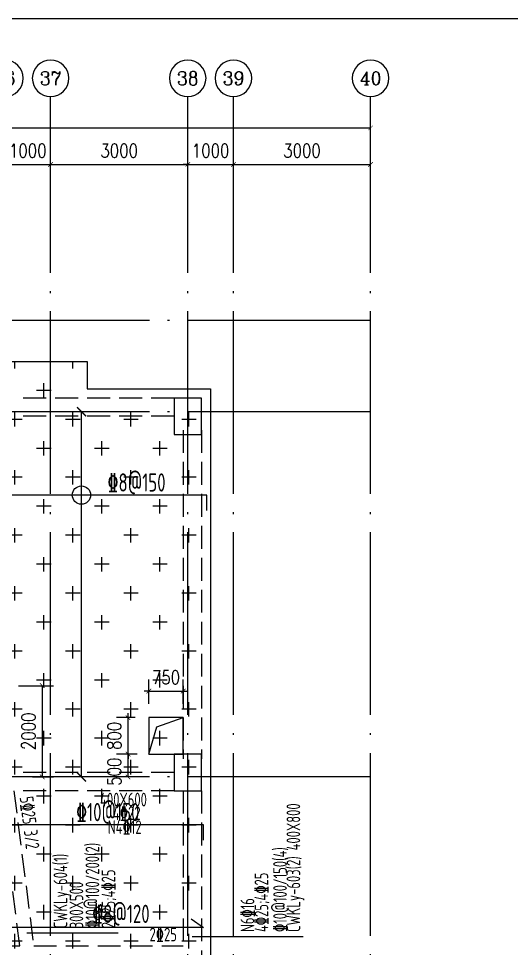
# Model space of a CAD drawing. Header units: millimetres. Extents: x 2998490 to 15040601, y 444546 to 7822218.
# Drawn here: x 14687567 to 14698348, y 7507447 to 7527814 of the extents above; entities that cross this region are included whole.
import ezdxf
from ezdxf.enums import TextEntityAlignment as Align

# ---------------------------------------------------------------- set-up
doc = ezdxf.new("R2010")
doc.units = ezdxf.units.MM
doc.header["$LTSCALE"] = 2000
doc.linetypes.add('DASH', pattern=[0.35, 0.25, -0.1])
doc.linetypes.add('DOTE', pattern=[2.42, 2, -0.2, 0.02, -0.2])
for name, color, linetype in [('3-AXIS', 3, 'Continuous'), ('3-AXIS_TEXT', 7, 'Continuous'), ('3-ban', 84, 'Continuous'), ('3-ban-hatch', 9, 'Continuous'), ('3-ban-rein', 1, 'Continuous'), ('3-column-DOWN', 232, 'Continuous'), ('3-liang-rein-X', 54, 'Continuous'), ('3-liang-rein-Y', 130, 'Continuous'), ('3-liang-R截面-X', 50, 'Continuous'), ('3-liang-R截面-Y', 70, 'Continuous'), ('3-liang-s-1', 44, 'Continuous'), ('3-liang-xu', 120, 'DASH'), ('AXIS', 3, 'Continuous'), ('AXIS_TEXT', 7, 'Continuous'), ('图框', 7, 'Continuous')]:
    doc.layers.add(name, color=color, linetype=linetype)
doc.styles.add('_TCH_AXIS', font='COMPLEX', dxfattribs={"bigfont": 'GBCBIG'})
doc.styles.add('COMPLEX', font='COMPLEX')
doc.styles.add('DIM_FONT', font='SIMPLEX', dxfattribs={"width": 0.8, "bigfont": 'HZTXT'})
doc.styles.add('TSSD_Rein', font='Tssdeng.shx', dxfattribs={"width": 0.7, "bigfont": 'hztxt.shx'})
doc.dimstyles.new('DIMN100', dxfattribs={"dimtxt": 300, "dimasz": 100, "dimexe": 250, "dimexo": 300, "dimgap": 150, "dimtad": 1, "dimdec": 0, "dimzin": 0, "dimdsep": 46, "dimtxsty": 'DIM_FONT', "dimblk": 'ARCHTICK', "dimcen": 0.09, "dimclrt": 7, "dimazin": 2, "dimtfac": 1, "dimtdec": 0, "dimtix": 1, "dimtmove": 2, "dimatfit": 3, "dimldrblk": 'ARCHTICK', "dimfxl": 0, "dimtolj": 1, "dimtzin": 0, "dimarcsym": 0})

# ---------------------------------------------------------------- blocks, each defined once
blk = doc.blocks.new('_ArchTick')
at = {"color": 0, "linetype": 'ByBlock', "const_width": 0.15}
blk.add_lwpolyline([(-0.5, -0.5), (0.5, 0.5)], dxfattribs=at)
blk = doc.blocks.new('*D337')
at = {"layer": 'AXIS', "color": 0, "lineweight": -2}
for p, q in [((14687267, 7524017), (14687267, 7524869)), ((14688266, 7524017), (14688266, 7524869)), ((14687267, 7524619), (14687167, 7524619)), ((14687267, 7524619), (14688266, 7524619)), ((14688266, 7524619), (14688366, 7524619))]:
    blk.add_line(p, q, dxfattribs=at)
at = {"layer": 'Defpoints', "color": 0}
for p in [(14688266, 7524619), (14687267, 7523717), (14688266, 7523717)]:
    blk.add_point(p, dxfattribs=at)
at = {"layer": 'AXIS', "color": 0, "lineweight": -2, "xscale": 100, "yscale": 100, "zscale": 100}
blk.add_blockref('_ArchTick', (14687267, 7524619), dxfattribs=at)
at = {"layer": 'AXIS', "color": 0, "lineweight": -2, "xscale": 100, "yscale": 100, "zscale": 100, "rotation": 180}
blk.add_blockref('_ArchTick', (14688266, 7524619), dxfattribs=at)
at = {"layer": 'AXIS', "color": 7, "insert": (14687767, 7524919), "char_height": 300, "attachment_point": 5, "style": 'DIM_FONT'}
blk.add_mtext('\\A1;1000', dxfattribs=at)
blk = doc.blocks.new('*D338')
at = {"layer": 'AXIS', "color": 0, "lineweight": -2}
for p, q in [((14688266, 7524017), (14688266, 7524869)), ((14691267, 7524017), (14691267, 7524869)), ((14688266, 7524619), (14691267, 7524619))]:
    blk.add_line(p, q, dxfattribs=at)
at = {"layer": 'Defpoints', "color": 0}
for p in [(14691267, 7524619), (14688266, 7523717), (14691267, 7523717)]:
    blk.add_point(p, dxfattribs=at)
at = {"layer": 'AXIS', "color": 0, "lineweight": -2, "xscale": 100, "yscale": 100, "zscale": 100, "rotation": 180}
blk.add_blockref('_ArchTick', (14688266, 7524619), dxfattribs=at)
at = {"layer": 'AXIS', "color": 0, "lineweight": -2, "xscale": 100, "yscale": 100, "zscale": 100}
blk.add_blockref('_ArchTick', (14691267, 7524619), dxfattribs=at)
at = {"layer": 'AXIS', "color": 7, "insert": (14689767, 7524919), "char_height": 300, "attachment_point": 5, "style": 'DIM_FONT'}
blk.add_mtext('\\A1;3000', dxfattribs=at)
blk = doc.blocks.new('*D339')
at = {"layer": 'AXIS', "color": 0, "lineweight": -2}
for p, q in [((14691267, 7524017), (14691267, 7524869)), ((14692267, 7524017), (14692267, 7524869)), ((14691267, 7524619), (14691167, 7524619)), ((14691267, 7524619), (14692267, 7524619)), ((14692267, 7524619), (14692367, 7524619))]:
    blk.add_line(p, q, dxfattribs=at)
at = {"layer": 'Defpoints', "color": 0}
for p in [(14692267, 7524619), (14691267, 7523717), (14692267, 7523717)]:
    blk.add_point(p, dxfattribs=at)
at = {"layer": 'AXIS', "color": 0, "lineweight": -2, "xscale": 100, "yscale": 100, "zscale": 100}
blk.add_blockref('_ArchTick', (14691267, 7524619), dxfattribs=at)
at = {"layer": 'AXIS', "color": 0, "lineweight": -2, "xscale": 100, "yscale": 100, "zscale": 100, "rotation": 180}
blk.add_blockref('_ArchTick', (14692267, 7524619), dxfattribs=at)
at = {"layer": 'AXIS', "color": 7, "insert": (14691767, 7524919), "char_height": 300, "attachment_point": 5, "style": 'DIM_FONT'}
blk.add_mtext('\\A1;1000', dxfattribs=at)
blk = doc.blocks.new('*D340')
at = {"layer": 'AXIS', "color": 0, "lineweight": -2}
for p, q in [((14692267, 7524017), (14692267, 7524869)), ((14695267, 7524017), (14695267, 7524869)), ((14692267, 7524619), (14695267, 7524619))]:
    blk.add_line(p, q, dxfattribs=at)
at = {"layer": 'Defpoints', "color": 0}
for p in [(14695267, 7524619), (14692267, 7523717), (14695267, 7523717)]:
    blk.add_point(p, dxfattribs=at)
at = {"layer": 'AXIS', "color": 0, "lineweight": -2, "xscale": 100, "yscale": 100, "zscale": 100, "rotation": 180}
blk.add_blockref('_ArchTick', (14692267, 7524619), dxfattribs=at)
at = {"layer": 'AXIS', "color": 0, "lineweight": -2, "xscale": 100, "yscale": 100, "zscale": 100}
blk.add_blockref('_ArchTick', (14695267, 7524619), dxfattribs=at)
at = {"layer": 'AXIS', "color": 7, "insert": (14693767, 7524919), "char_height": 300, "attachment_point": 5, "style": 'DIM_FONT'}
blk.add_mtext('\\A1;3000', dxfattribs=at)
blk = doc.blocks.new('*D341')
at = {"layer": 'AXIS', "color": 0, "lineweight": -2}
for p, q in [((14619017, 7523217), (14619017, 7525669)), ((14695267, 7523217), (14695267, 7525669)), ((14619017, 7525419), (14695267, 7525419))]:
    blk.add_line(p, q, dxfattribs=at)
at = {"layer": 'Defpoints', "color": 0}
for p in [(14695267, 7525419), (14619017, 7522917), (14695267, 7522917)]:
    blk.add_point(p, dxfattribs=at)
at = {"layer": 'AXIS', "color": 0, "lineweight": -2, "xscale": 100, "yscale": 100, "zscale": 100, "rotation": 180}
blk.add_blockref('_ArchTick', (14619017, 7525419), dxfattribs=at)
at = {"layer": 'AXIS', "color": 0, "lineweight": -2, "xscale": 100, "yscale": 100, "zscale": 100}
blk.add_blockref('_ArchTick', (14695267, 7525419), dxfattribs=at)
at = {"layer": 'AXIS', "color": 7, "insert": (14661202, 7525719), "char_height": 300, "attachment_point": 5, "style": 'DIM_FONT'}
blk.add_mtext('\\A1;76250', dxfattribs=at)
blk = doc.blocks.new('_AXISO')
blk.add_circle((0, 0), 0.5)
at = {"layer": '3-AXIS_TEXT', "style": 'COMPLEX', "width": 1.041667}
blk.add_attdef('A', text='', height=0.56, dxfattribs=at).set_placement((-0.25, -0.28), (0.25, -0.28), align=Align.FIT)
blk = doc.blocks.new('*D838')
at = {"layer": '3-ban', "color": 0, "lineweight": -2}
for p, q in [((14689910, 7519202), (14688442, 7519202)), ((14688942, 7511202), (14688942, 7519202)), ((14689910, 7511202), (14688442, 7511202))]:
    blk.add_line(p, q, dxfattribs=at)
at = {"layer": 'Defpoints', "color": 0}
for p in [(14688942, 7519202), (14690510, 7519202), (14690510, 7511202)]:
    blk.add_point(p, dxfattribs=at)
at = {"layer": '3-ban', "color": 0, "lineweight": -2, "xscale": 200, "yscale": 200, "zscale": 200}
for p, rotation in [((14688942, 7519202), 90), ((14688942, 7511202), 270)]:
    blk.add_blockref('_ArchTick', p, dxfattribs=dict(at, rotation=rotation))
blk = doc.blocks.new('*D1060')
at = {"layer": '3-ban', "color": 0, "lineweight": -2}
for p, q in [((14690164, 7511702), (14689711, 7511702)), ((14689961, 7511202), (14689961, 7511702)), ((14690164, 7511202), (14689711, 7511202))]:
    blk.add_line(p, q, dxfattribs=at)
at = {"layer": 'Defpoints', "color": 0}
for p in [(14689961, 7511702), (14690464, 7511702), (14690464, 7511202)]:
    blk.add_point(p, dxfattribs=at)
at = {"layer": '3-ban', "color": 0, "lineweight": -2, "xscale": 100, "yscale": 100, "zscale": 100}
for p, rotation in [((14689961, 7511702), 90), ((14689961, 7511202), 270)]:
    blk.add_blockref('_ArchTick', p, dxfattribs=dict(at, rotation=rotation))
at = {"layer": '3-ban', "color": 7, "insert": (14689661, 7511317), "char_height": 300, "attachment_point": 5, "rotation": 90, "style": 'DIM_FONT'}
blk.add_mtext('\\A1;500', dxfattribs=at)
blk = doc.blocks.new('*D1061')
at = {"layer": '3-ban', "color": 0, "lineweight": -2}
for p, q in [((14689961, 7512502), (14689961, 7512602)), ((14690117, 7512502), (14689711, 7512502)), ((14689961, 7511702), (14689961, 7512502)), ((14690164, 7511702), (14689711, 7511702)), ((14689961, 7511702), (14689961, 7511602))]:
    blk.add_line(p, q, dxfattribs=at)
at = {"layer": 'Defpoints', "color": 0}
for p in [(14689961, 7512502), (14690417, 7512502), (14690464, 7511702)]:
    blk.add_point(p, dxfattribs=at)
at = {"layer": '3-ban', "color": 0, "lineweight": -2, "xscale": 100, "yscale": 100, "zscale": 100}
for p, rotation in [((14689961, 7512502), 270), ((14689961, 7511702), 90)]:
    blk.add_blockref('_ArchTick', p, dxfattribs=dict(at, rotation=rotation))
at = {"layer": '3-ban', "color": 7, "insert": (14689661, 7512102), "char_height": 300, "attachment_point": 5, "rotation": 90, "style": 'DIM_FONT'}
blk.add_mtext('\\A1;800', dxfattribs=at)
blk = doc.blocks.new('*D1062')
at = {"layer": '3-ban', "color": 0, "lineweight": -2}
for p, q in [((14690417, 7512802), (14690417, 7513335)), ((14691167, 7512802), (14691167, 7513335)), ((14690417, 7513085), (14690317, 7513085)), ((14690417, 7513085), (14691167, 7513085)), ((14691167, 7513085), (14691267, 7513085))]:
    blk.add_line(p, q, dxfattribs=at)
at = {"layer": 'Defpoints', "color": 0}
for p in [(14691167, 7513085), (14690417, 7512502), (14691167, 7512502)]:
    blk.add_point(p, dxfattribs=at)
at = {"layer": '3-ban', "color": 0, "lineweight": -2, "xscale": 100, "yscale": 100, "zscale": 100}
blk.add_blockref('_ArchTick', (14690417, 7513085), dxfattribs=at)
at = {"layer": '3-ban', "color": 0, "lineweight": -2, "xscale": 100, "yscale": 100, "zscale": 100, "rotation": 180}
blk.add_blockref('_ArchTick', (14691167, 7513085), dxfattribs=at)
at = {"layer": '3-ban', "color": 7, "insert": (14690792, 7513385), "char_height": 300, "attachment_point": 5, "style": 'DIM_FONT'}
blk.add_mtext('\\A1;750', dxfattribs=at)
blk = doc.blocks.new('*D1793')
at = {"layer": '3-ban', "color": 0, "lineweight": -2}
for p, q in [((14687567, 7513202), (14688333, 7513202)), ((14688083, 7513202), (14688083, 7511202)), ((14687867, 7511202), (14688333, 7511202))]:
    blk.add_line(p, q, dxfattribs=at)
at = {"layer": 'Defpoints', "color": 0}
for p in [(14687267, 7513202), (14687567, 7511202), (14688083, 7511202)]:
    blk.add_point(p, dxfattribs=at)
at = {"layer": '3-ban', "color": 0, "lineweight": -2, "xscale": 100, "yscale": 100, "zscale": 100}
for p, rotation in [((14688083, 7513202), 90), ((14688083, 7511202), 270)]:
    blk.add_blockref('_ArchTick', p, dxfattribs=dict(at, rotation=rotation))
at = {"layer": '3-ban', "color": 7, "insert": (14687783, 7512202), "char_height": 300, "attachment_point": 5, "rotation": 90, "style": 'DIM_FONT'}
blk.add_mtext('\\A1;2000', dxfattribs=at)

msp = doc.modelspace()

# ---------------------------------------------------------------- hatches: boundary and pattern name
at = {"layer": '3-ban-hatch'}
h = msp.add_hatch(dxfattribs=at)
h.set_pattern_fill('CROSS', color=8, scale=100, style=0)
h.set_pattern_definition([(180, (28833537.14, 2e-09), (-635, 635), [317.5, -952.5]), (90, (28833378.4, -158.75), (635, 635), [317.5, -952.5])])
h.paths.add_polyline_path([(14691566.8, 7519502), (14691566.8, 7504502), (14688259.5, 7504502), (14685166.6, 7501314.5), (14685166.6, 7498902), (14681566.8, 7498902), (14681566.8, 7520302), (14688866.6, 7520302), (14688866.6, 7519502)])

# ---------------------------------------------------------------- linework, layer by layer
at = {"layer": '3-AXIS', "color": 15, "linetype": 'DOTE'}
for p, q in [((14688266.4, 7493202), (14688266.4, 7523716.5)), ((14691266.8, 7493202), (14691266.8, 7523716.5)), ((14692267.3, 7493202), (14692267.3, 7523716.5)), ((14695266.8, 7493202), (14695266.8, 7523716.5)), ((14695266.8, 7521202), (14614408.5, 7521202)), ((14695266.8, 7519202), (14614408.5, 7519202)), ((14695266.8, 7511202), (14614408.5, 7511202))]:
    msp.add_line(p, q, dxfattribs=at)
at = {"layer": '3-ban'}
msp.add_circle((14688941.8, 7517376.2), 200, dxfattribs=at)
at = {"layer": '3-ban-rein'}
for points in [[(14691686.2, 7517038.3), (14691686.2, 7517376.2), (14686155.6, 7517376.2), (14686155.6, 7517030.2)], [(14691608.5, 7509817.5), (14691608.5, 7510155.5), (14681248.2, 7510155.5), (14681248.2, 7509809.5)], [(14691338.8, 7508097.5), (14691612.5, 7507904.1), (14681239, 7507904.1), (14681468.4, 7508107.2)]]:
    msp.add_lwpolyline(points, dxfattribs=at)
at = {"layer": '3-column-DOWN'}
for points in [[(14691566.8, 7519502), (14690966.8, 7519502), (14690966.8, 7518702), (14691566.8, 7518702)], [(14691566.8, 7511702), (14690966.8, 7511702), (14690966.8, 7510902), (14691566.8, 7510902)]]:
    msp.add_lwpolyline(points, close=True, dxfattribs=at)
at = {"layer": '3-liang-R截面-Y'}
for p, q in [((14689746.7, 7507783.5), (14687749.2, 7507783.5)), ((14693795.6, 7507702), (14691365.7, 7507702))]:
    msp.add_line(p, q, dxfattribs=at)
at = {"layer": '3-liang-s-1'}
for points in [[(14681566.8, 7520902), (14681566.8, 7520302), (14689066.6, 7520302), (14689066.6, 7519702), (14691766.8, 7519702), (14691766.8, 7504902)], [(14690416.9, 7511702), (14690591.5, 7512302.2), (14691166.9, 7512502)]]:
    msp.add_lwpolyline(points, dxfattribs=at)
msp.add_lwpolyline([(14691166.9, 7512502), (14690416.9, 7512502), (14690416.9, 7511702), (14691166.9, 7511702)], close=True, dxfattribs=at)
at = {"layer": '3-liang-xu'}
for p, q in [((14690966.9, 7519502), (14687566.9, 7519502)), ((14690966.9, 7519102), (14687566.9, 7519102)), ((14691166.9, 7518802), (14691166.9, 7511602)), ((14691566.9, 7518802), (14691566.9, 7511602)), ((14690966.9, 7511302), (14687566.9, 7511302)), ((14687594.5, 7507502), (14687160.4, 7510902)), ((14687462.8, 7510902), (14687896.9, 7507502)), ((14690966.9, 7510902), (14687566.9, 7510902)), ((14691166.9, 7510902), (14691166.9, 7507502)), ((14691566.9, 7510902), (14691566.9, 7504502)), ((14681566.9, 7507502), (14687594.5, 7507502)), ((14687896.9, 7507502), (14691166.9, 7507502))]:
    msp.add_line(p, q, dxfattribs=at)
at = {"layer": 'AXIS'}
for p, q in [((14688266.4, 7523716.5), (14688266.4, 7526106.2)), ((14691266.8, 7523716.5), (14691266.8, 7526106.2)), ((14692267.3, 7523716.5), (14692267.3, 7526106.2)), ((14695266.8, 7523716.5), (14695266.8, 7526106.2))]:
    msp.add_line(p, q, dxfattribs=at)
at = {"layer": '图框'}
msp.add_line((14604649.6, 7527813.6), (14712049.6, 7527813.6), dxfattribs=at)

# ---------------------------------------------------------------- block references
at = {"layer": 'AXIS'}
ref = msp.add_blockref('_AXISO', (14687266.8, 7526506.2), dxfattribs=dict(at, xscale=-800, yscale=800, zscale=800, rotation=179.9999999998666))
ref.add_attrib('A', '36', dxfattribs={"layer": 'AXIS_TEXT', "height": 300.65, "rotation": 360, "style": '_TCH_AXIS'}).set_placement((14687030.6, 7526355.8), (14687503.1, 7526355.8), align=Align.FIT)
ref = msp.add_blockref('_AXISO', (14688266.4, 7526506.2), dxfattribs=dict(at, xscale=-800, yscale=800, zscale=800, rotation=179.9999999998666))
ref.add_attrib('A', '37', dxfattribs={"layer": 'AXIS_TEXT', "height": 300.65, "rotation": 360, "style": '_TCH_AXIS'}).set_placement((14688030.2, 7526355.8), (14688502.6, 7526355.8), align=Align.FIT)
ref = msp.add_blockref('_AXISO', (14691266.8, 7526506.2), dxfattribs=dict(at, xscale=-800, yscale=800, zscale=800, rotation=179.9999999998666))
ref.add_attrib('A', '38', dxfattribs={"layer": 'AXIS_TEXT', "height": 300.65, "rotation": 360, "style": '_TCH_AXIS'}).set_placement((14691030.6, 7526355.8), (14691503.1, 7526355.8), align=Align.FIT)
ref = msp.add_blockref('_AXISO', (14692267.3, 7526506.2), dxfattribs=dict(at, xscale=-800, yscale=800, zscale=800, rotation=179.9999999998666))
ref.add_attrib('A', '39', dxfattribs={"layer": 'AXIS_TEXT', "height": 300.65, "rotation": 360, "style": '_TCH_AXIS'}).set_placement((14692031, 7526355.8), (14692503.5, 7526355.8), align=Align.FIT)
ref = msp.add_blockref('_AXISO', (14695266.8, 7526506.2), dxfattribs=dict(at, xscale=-800, yscale=800, zscale=800, rotation=179.9999999998666))
ref.add_attrib('A', '40', dxfattribs={"layer": 'AXIS_TEXT', "height": 288.12, "rotation": 360, "style": '_TCH_AXIS'}).set_placement((14695026.7, 7526362.1), (14695506.9, 7526362.1), align=Align.FIT)

# ---------------------------------------------------------------- texts
at = {"layer": '3-ban', "style": 'TSSD_Rein', "width": 0.7}
for s, p in [('%%1328@150', (14689511.7, 7517453.1, -5065)), ('%%13210@150', (14688824.2, 7510232.4, -5065)), ('%%1328@120', (14689175.5, 7508003.9, -5065))]:
    msp.add_text(s, height=400, rotation=0.00581, dxfattribs=at).set_placement(p)
at = {"layer": '3-liang-rein-X', "style": 'TSSD_Rein', "width": 0.7}
for s, p in [('4%%13222', (14689631.3, 7510258.9)), ('N4%%13212', (14689517.7, 7509954.3)), ('2%%13225', (14690431.3, 7507602))]:
    msp.add_text(s, height=300, dxfattribs=at).set_placement(p)
at = {"layer": '3-liang-rein-Y', "style": 'TSSD_Rein', "width": 0.7}
for s, rotation, p in [('5%%13225 3/2', 277, (14687588, 7510757.1)), ('%%13210@100/200(2)', 90, (14689331.3, 7507887.7)), ('%%13210@100/150(4)', 90, (14693436, 7507806.2)), ('2%%13225;4%%13225', 90, (14689681.3, 7507887.7)), ('4%%13225;4%%13225', 90, (14693028.3, 7507806.2)), ('N6%%13216', 90, (14692724.4, 7507806.2))]:
    msp.add_text(s, height=300, rotation=rotation, dxfattribs=at).set_placement(p)
at = {"layer": '3-liang-R截面-X', "style": 'TSSD_Rein', "width": 0.7}
msp.add_text('400X600', height=300, dxfattribs=at).set_placement((14689348.2, 7510557.2))
at = {"layer": '3-liang-R截面-Y', "style": 'TSSD_Rein', "width": 0.7}
for s, p in [('CWKLy-603(2) 400X800', (14693728.3, 7507806.2)), ('CWKLy-604(1)', (14688631.3, 7507887.7)), ('300X500', (14688981.3, 7507887.7))]:
    msp.add_text(s, height=300, rotation=90, dxfattribs=at).set_placement(p)

# ---------------------------------------------------------------- dimensions: what is measured, and where the dimension line sits
at = {"layer": '3-ban'}
dim = msp.add_linear_dim(base=(14688941.8, 7519202), p1=(14690510.4, 7511202), p2=(14690510.4, 7519202), angle=90, text=' ', dimstyle='DIMN100', override={"dimscale": 2}, dxfattribs=at)
dim.commit()
dim.dimension.update_dxf_attribs({"geometry": '*D838', "text_midpoint": (14688941.8, 7515202)})
dim = msp.add_linear_dim(base=(14691166.9, 7513084.7), p1=(14690416.9, 7512502), p2=(14691166.9, 7512502), dimstyle='DIMN100', dxfattribs=at)
dim.commit()
dim.dimension.update_dxf_attribs({"geometry": '*D1062', "text_midpoint": (14690791.9, 7513384.7)})
for base, p1, p2, picture, middle in [((14688083.4, 7511202), (14687266.8, 7513202), (14687566.8, 7511202), '*D1793', (14687783.4, 7512202)), ((14689960.9, 7512502), (14690463.9, 7511702), (14690416.9, 7512502), '*D1061', (14689660.9, 7512102))]:
    dim = msp.add_linear_dim(base=base, p1=p1, p2=p2, angle=90, dimstyle='DIMN100', dxfattribs=at)
    dim.commit()
    dim.dimension.update_dxf_attribs({"geometry": picture, "text_midpoint": middle})
dim = msp.add_linear_dim(base=(14689960.9, 7511702), p1=(14690463.9, 7511202), p2=(14690463.9, 7511702), angle=90, dimstyle='DIMN100', dxfattribs=at)
dim.commit()
dim.dimension.update_dxf_attribs({"geometry": '*D1060', "text_midpoint": (14689660.9, 7511317.3), "dimtype": 160})
at = {"layer": 'AXIS'}
dim = msp.add_linear_dim(base=(14695266.8, 7525419.1), p1=(14619016.8, 7522916.5), p2=(14695266.8, 7522916.5), angle=360, dimstyle='DIMN100', dxfattribs=at)
dim.commit()
dim.dimension.update_dxf_attribs({"geometry": '*D341', "text_midpoint": (14661202.1, 7525719.1), "dimtype": 161})
for p1, p2, distance, picture, middle in [((14687266.8, 7523716.5), (14688266.4, 7523716.5), 902.6, '*D337', (14687766.6, 7524919.1)), ((14688266.4, 7523716.5), (14691266.8, 7523716.5), 902.6, '*D338', (14689766.6, 7524919.1)), ((14691266.8333, 7523716.5053), (14692267.2735, 7523716.5053), 902.5512, '*D339', (14691767.0534, 7524919.0565)), ((14692267.2735, 7523716.5053), (14695266.8301, 7523716.5053), 902.5512, '*D340', (14693767.0518, 7524919.0565))]:
    dim = msp.add_aligned_dim(p1=p1, p2=p2, distance=distance, dimstyle='DIMN100', dxfattribs=at)
    dim.commit()
    dim.dimension.update_dxf_attribs({"geometry": picture, "text_midpoint": middle})

doc.saveas('drawing.dxf')
